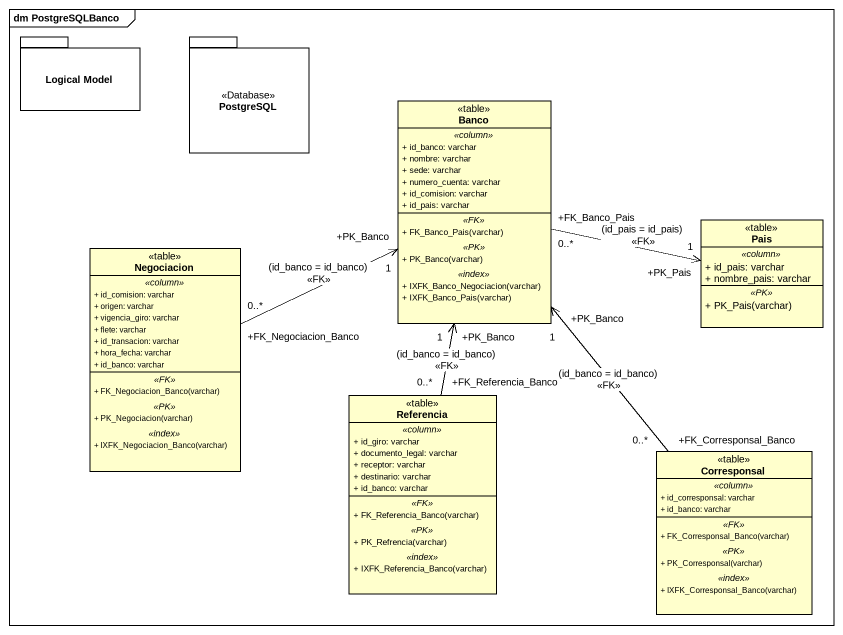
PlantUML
@startuml
mainframe dm PostgreSQLBanco
hide circle
hide empty members
skinparam classAttributeIconSize 0
package "Logical Model" as Logical_Model {
}
package PostgreSQL <<Database>> {
}
class Banco <<table>> {
  .. <<column>> ..
  + id_banco: varchar
  + nombre: varchar
  + sede: varchar
  + numero_cuenta: varchar
  + id_comision: varchar
  + id_pais: varchar
  .. <<FK>> ..
  + FK_Banco_Pais(varchar)
  .. <<PK>> ..
  + PK_Banco(varchar)
  .. <<index>> ..
  + IXFK_Banco_Negociacion(varchar)
  + IXFK_Banco_Pais(varchar)
}
class Pais <<table>> {
  .. <<column>> ..
  + id_pais: varchar
  + nombre_pais: varchar
  .. <<PK>> ..
  + PK_Pais(varchar)
}
class Negociacion <<table>> {
  .. <<column>> ..
  + id_comision: varchar
  + origen: varchar
  + vigencia_giro: varchar
  + flete: varchar
  + id_transacion: varchar
  + hora_fecha: varchar
  + id_banco: varchar
  .. <<FK>> ..
  + FK_Negociacion_Banco(varchar)
  .. <<PK>> ..
  + PK_Negociacion(varchar)
  .. <<index>> ..
  + IXFK_Negociacion_Banco(varchar)
}
class Referencia <<table>> {
  .. <<column>> ..
  + id_giro: varchar
  + documento_legal: varchar
  + receptor: varchar
  + destinario: varchar
  + id_banco: varchar
  .. <<FK>> ..
  + FK_Referencia_Banco(varchar)
  .. <<PK>> ..
  + PK_Refrencia(varchar)
  .. <<index>> ..
  + IXFK_Referencia_Banco(varchar)
}
class Corresponsal <<table>> {
  .. <<column>> ..
  + id_corresponsal: varchar
  + id_banco: varchar
  .. <<FK>> ..
  + FK_Corresponsal_Banco(varchar)
  .. <<PK>> ..
  + PK_Corresponsal(varchar)
  .. <<index>> ..
  + IXFK_Corresponsal_Banco(varchar)
}
Banco "+FK_Banco_Pais\n0..*" -right-> "+PK_Pais\n1" Pais : (id_pais = id_pais)\n<<FK>>
Negociacion "+FK_Negociacion_Banco\n0..*" -right-> "+PK_Banco\n1" Banco : (id_banco = id_banco)\n<<FK>>
Referencia "+FK_Referencia_Banco\n0..*" -up-> "+PK_Banco\n1" Banco : (id_banco = id_banco)\n<<FK>>
Corresponsal "+FK_Corresponsal_Banco\n0..*" -up-> "+PK_Banco\n1" Banco : (id_banco = id_banco)\n<<FK>>
@enduml
